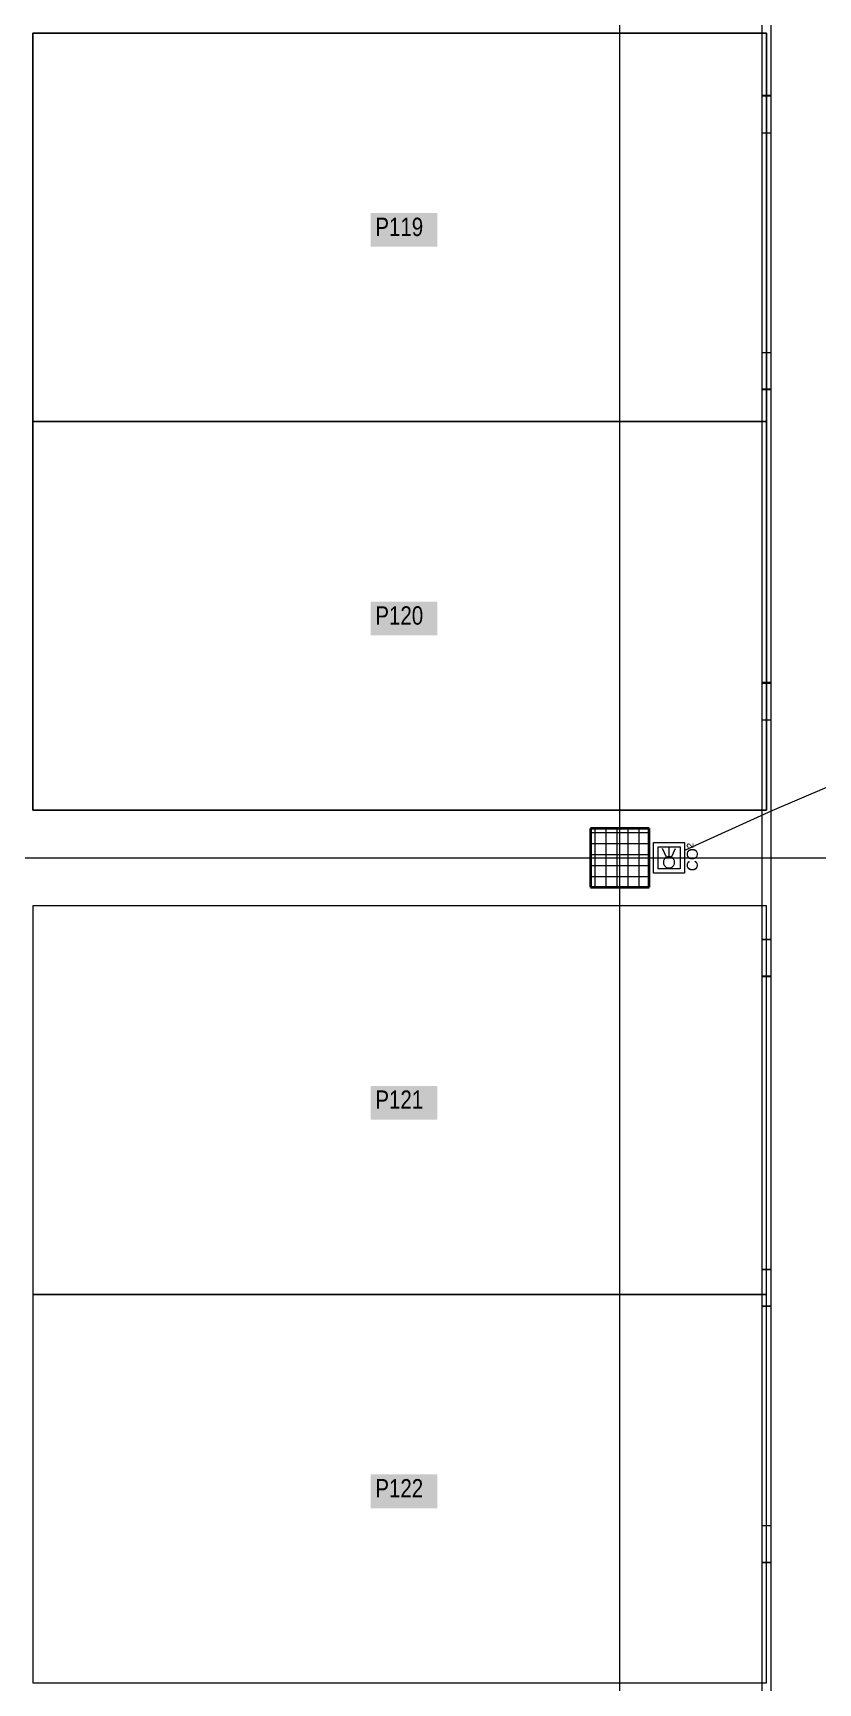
# Model space of a CAD drawing. Extents: x -1067 to 613, y -179 to 712.
# Drawn here: x -385.1 to -278.1, y -12.6 to 212.4 of the extents above; entities that cross this region are included whole.
import ezdxf
from ezdxf.lldxf.tags import DXFTag

# ---------------------------------------------------------------- set-up
doc = ezdxf.new("R2010")
doc.units = 0
doc.layers.get('0').update_dxf_attribs({"lineweight": 13})
for name, color, linetype, lineweight in [('C-PRKG-____-IDEN', 7, 'Continuous', 5), ('C-PRKG-____-OTLN', 7, 'Continuous', 9), ('S-COLS-____-MCUT', 7, 'Continuous', 35), ('S-COLS-____-OTLN', 7, 'Continuous', 9), ('S-GRID-____-OTLN', 7, 'Continuous', 5)]:
    doc.layers.add(name, color=color, linetype=linetype, lineweight=lineweight)
for name, color, linetype, lineweight, true_color in [('EL01_WAN_CO-Anlage', 7, 'Continuous', 13, 0x993300), ('EL01_WAN_Leitung_HLKS', 5, 'Continuous', 13, 0x0000ff), ('EL01_WAN_Leuchten', 7, 'Continuous', 13, 0x0080ff), ('EL01_WAN_Licht', 7, 'Continuous', 13, 0x0080ff)]:
    doc.layers.add(name, color=color, linetype=linetype, lineweight=lineweight, true_color=true_color)
doc.styles.get("Standard").update_dxf_attribs({"font": 'arial.ttf'})
tags = doc.linetypes.add('_Rasterlinie_', pattern=[0.375, 0.2, -0.05, 0.075, -0.05]).pattern_tags.tags
tags[10:11] = [DXFTag(74, 4), DXFTag(75, 0), DXFTag(340, '0'), DXFTag(46, 1.0), DXFTag(50, 0.0), DXFTag(44, 0.0), DXFTag(45, 0.0)]
tags[8:9] = [DXFTag(74, 4), DXFTag(75, 0), DXFTag(340, '0'), DXFTag(46, 1.0), DXFTag(50, 0.0), DXFTag(44, 0.0), DXFTag(45, 0.0)]
tags[6:7] = [DXFTag(74, 4), DXFTag(75, 0), DXFTag(340, '0'), DXFTag(46, 1.0), DXFTag(50, 0.0), DXFTag(44, 0.0), DXFTag(45, 0.0)]
tags[4:5] = [DXFTag(74, 4), DXFTag(75, 0), DXFTag(340, '0'), DXFTag(46, 1.0), DXFTag(50, 0.0), DXFTag(44, 0.0), DXFTag(45, 0.0)]

# ---------------------------------------------------------------- blocks, each defined once
blk = doc.blocks.new('Referenz-A0UJ3194XE', base_point=(-1062.18, -175.86))
at = {"layer": 'C-PRKG-____-IDEN', "color": 7, "linetype": 'Continuous', "ltscale": 0.13, "true_color": 0xffffff}
for points in [[(-339.05, 183.2), (-329.98, 183.2), (-339.05, 187.79)], [(-329.98, 183.2), (-339.05, 187.79), (-329.98, 187.79)], [(-339.05, 130.21), (-329.98, 130.21), (-339.05, 134.81)], [(-329.98, 130.21), (-339.05, 134.81), (-329.98, 134.81)], [(-339.05, 64.19), (-329.98, 64.19), (-339.05, 68.78)], [(-329.98, 64.19), (-339.05, 68.78), (-329.98, 68.78)], [(-339.05, 11.2), (-329.98, 11.2), (-339.05, 15.8)], [(-329.98, 11.2), (-339.05, 15.8), (-329.98, 15.8)]]:
    blk.add_solid(points, dxfattribs=at)
at = {"layer": 'C-PRKG-____-OTLN', "color": 0, "linetype": 'Continuous', "ltscale": 0.13}
for p, q in [((-385.1, 159.37), (-385.1, 212.35)), ((-285.1, 212.35), (-385.1, 212.35)), ((-285.1, 212.35), (-385.1, 212.35)), ((-385.1, 212.35), (-385.1, 159.37)), ((-385.1, 159.37), (-385.1, 212.35)), ((-385.1, 212.35), (-285.1, 212.35)), ((-385.1, 212.35), (-385.1, 212.35)), ((-285.1, 159.37), (-285.1, 212.35)), ((-285.1, 159.37), (-285.1, 212.35)), ((-285.1, 212.35), (-285.1, 159.37)), ((-285.1, 212.35), (-285.1, 212.35)), ((-285.1, 159.37), (-385.1, 159.37)), ((-385.1, 159.37), (-285.1, 159.37)), ((-285.1, 159.37), (-385.1, 159.37)), ((-385.1, 159.37), (-385.1, 159.37)), ((-385.1, 106.38), (-385.1, 159.37)), ((-285.1, 159.37), (-385.1, 159.37)), ((-285.1, 159.37), (-385.1, 159.37)), ((-385.1, 159.37), (-385.1, 106.38)), ((-385.1, 106.38), (-385.1, 159.37)), ((-385.1, 159.37), (-285.1, 159.37)), ((-385.1, 159.37), (-385.1, 159.37)), ((-285.1, 159.37), (-285.1, 159.37)), ((-285.1, 106.38), (-285.1, 159.37)), ((-285.1, 106.38), (-285.1, 159.37)), ((-285.1, 159.37), (-285.1, 106.38)), ((-285.1, 159.37), (-285.1, 159.37)), ((-285.1, 106.38), (-385.1, 106.38)), ((-385.1, 106.38), (-285.1, 106.38)), ((-285.1, 106.38), (-385.1, 106.38)), ((-385.1, 106.38), (-385.1, 106.38)), ((-285.1, 106.38), (-285.1, 106.38)), ((-285.1, 93.34), (-385.1, 93.34)), ((-385.1, 93.34), (-385.1, 40.36)), ((-385.1, 93.34), (-385.1, 93.34)), ((-285.1, 40.36), (-285.1, 93.34)), ((-285.1, 93.34), (-285.1, 93.34)), ((-285.1, 40.36), (-385.1, 40.36)), ((-385.1, 40.36), (-385.1, -12.63)), ((-385.1, 40.36), (-385.1, 40.35)), ((-385.1, 40.36), (-285.1, 40.36)), ((-385.1, 40.36), (-385.1, 40.35)), ((-285.1, -12.63), (-285.1, 40.36)), ((-285.1, 40.35), (-285.1, 40.36)), ((-285.1, 40.36), (-285.1, 40.35)), ((-385.1, -12.63), (-285.1, -12.63)), ((-385.1, -12.63), (-385.1, -12.63)), ((-285.1, -12.63), (-285.1, -12.63))]:
    blk.add_line(p, q, dxfattribs=at)
at = {"layer": 'S-COLS-____-MCUT', "color": 0, "linetype": 'Continuous', "ltscale": 0.35}
for p, q in [((-301.1, 103.88), (-309.1, 103.88)), ((-309.1, 103.88), (-309.1, 95.88)), ((-301.1, 95.88), (-301.1, 103.88)), ((-309.1, 95.88), (-301.1, 95.88))]:
    blk.add_line(p, q, dxfattribs=at)
at = {"layer": 'S-COLS-____-OTLN', "color": 0, "linetype": 'Continuous', "ltscale": 0.13}
for p, q in [((-308.44, 95.88), (-308.44, 103.88)), ((-306.94, 95.88), (-306.94, 103.88)), ((-305.44, 95.88), (-305.44, 103.88)), ((-303.94, 95.88), (-303.94, 103.88)), ((-302.44, 95.88), (-302.44, 103.88)), ((-309.1, 103.34), (-301.1, 103.34)), ((-309.1, 101.84), (-301.1, 101.84)), ((-309.1, 100.34), (-301.1, 100.34)), ((-309.1, 98.84), (-301.1, 98.84)), ((-309.1, 97.34), (-301.1, 97.34))]:
    blk.add_line(p, q, dxfattribs=at)
at = {"layer": 'S-GRID-____-OTLN', "color": 0, "linetype": '_Rasterlinie_', "ltscale": 0.13}
for p, q in [((-305.1, -171.09), (-305.1, 546.38)), ((-1046.54, 99.88), (-144.67, 99.88))]:
    blk.add_line(p, q, dxfattribs=at)
at = {"layer": 'C-PRKG-____-IDEN', "color": 0, "linetype": 'Continuous', "ltscale": 0.13, "char_height": 2.5, "attachment_point": 1}
for s, insert in [('{\\W0.8;\\fArial;P119}', (-338.43, 187.17)), ('{\\W0.8;\\fArial;P120}', (-338.43, 134.18)), ('{\\W0.8;\\fArial;P121}', (-338.43, 68.16)), ('{\\W0.8;\\fArial;P122}', (-338.43, 15.17))]:
    blk.add_mtext(s, dxfattribs=dict(at, insert=insert))
blk = doc.blocks.new('Kabelkanal-A0UJ31LSXE', base_point=(-285.7, 3.76))
at = {"color": 0, "linetype": 'ByBlock', "lineweight": -2, "ltscale": 0.13}
for p, q in [((-285.69, 43.75), (-285.69, 43.78)), ((-285.69, 43.78), (-284.49, 43.78)), ((-285.69, 3.79), (-285.69, 43.78)), ((-285.69, 43.75), (-284.49, 43.75)), ((-285.69, 3.76), (-285.69, 43.75)), ((-284.49, 43.75), (-284.49, 43.78)), ((-284.49, 43.78), (-284.49, 3.79)), ((-284.49, 43.75), (-284.49, 3.76)), ((-285.69, 3.76), (-285.69, 3.79)), ((-284.49, 3.79), (-285.69, 3.79)), ((-284.49, 3.76), (-285.69, 3.76)), ((-284.49, 3.76), (-284.49, 3.79))]:
    blk.add_line(p, q, dxfattribs=at)
blk = doc.blocks.new('Kabelkanal-A0UJ31MQXE', base_point=(-285.7, 163.78))
at = {"color": 0, "linetype": 'ByBlock', "lineweight": -2, "ltscale": 0.13}
for p, q in [((-285.69, 203.77), (-285.69, 203.8)), ((-285.69, 203.8), (-284.49, 203.8)), ((-285.69, 163.81), (-285.69, 203.8)), ((-285.69, 203.77), (-284.49, 203.77)), ((-285.69, 163.78), (-285.69, 203.77)), ((-284.49, 203.77), (-284.49, 203.8)), ((-284.49, 203.8), (-284.49, 163.81)), ((-284.49, 203.77), (-284.49, 163.78)), ((-285.69, 163.78), (-285.69, 163.81)), ((-284.49, 163.81), (-285.69, 163.81)), ((-284.49, 163.78), (-285.69, 163.78)), ((-284.49, 163.78), (-284.49, 163.81))]:
    blk.add_line(p, q, dxfattribs=at)
blk = doc.blocks.new('Deckendose UP-A0UJ31PCXE', base_point=(-299.89, 98.38))
at = {"color": 0, "lineweight": -2}
for p, q in [((-299.89, 98.38), (-299.89, 101.38)), ((-299.89, 101.38), (-296.89, 101.38)), ((-296.89, 101.38), (-296.89, 98.38)), ((-296.89, 98.38), (-299.89, 98.38))]:
    blk.add_line(p, q, dxfattribs=at)
blk = doc.blocks.new('Gasmelder-A0UJ31REXE', base_point=(-300.49, 97.78))
at = {"color": 0, "linetype": 'ByBlock', "lineweight": -2, "ltscale": 0.13}
for p, q in [((-300.49, 97.78), (-300.49, 101.98)), ((-300.49, 101.98), (-296.29, 101.98)), ((-298.39, 100.04), (-298.39, 101.33)), ((-296.29, 101.98), (-296.29, 97.78)), ((-298.72, 99.97), (-299.26, 101.14)), ((-299.15, 99.38), (-299.16, 99.28)), ((-299.16, 99.28), (-299.15, 99.18)), ((-299.13, 99.47), (-299.15, 99.38)), ((-299.15, 99.18), (-299.13, 99.08)), ((-299.1, 99.57), (-299.13, 99.47)), ((-299.13, 99.08), (-299.1, 98.98)), ((-299.05, 99.66), (-299.1, 99.57)), ((-299, 99.74), (-299.05, 99.66)), ((-298.93, 99.81), (-299, 99.74)), ((-298.86, 99.88), (-298.93, 99.81)), ((-298.78, 99.93), (-298.86, 99.88)), ((-298.69, 99.98), (-298.78, 99.93)), ((-298.59, 100.01), (-298.69, 99.98)), ((-298.49, 100.03), (-298.59, 100.01)), ((-298.39, 100.04), (-298.49, 100.03)), ((-298.3, 100.03), (-298.39, 100.04)), ((-298.2, 100.01), (-298.3, 100.03)), ((-298.1, 99.98), (-298.2, 100.01)), ((-298.01, 99.93), (-298.1, 99.98)), ((-298.07, 99.97), (-297.53, 101.14)), ((-297.93, 99.88), (-298.01, 99.93)), ((-297.86, 99.81), (-297.93, 99.88)), ((-297.79, 99.74), (-297.86, 99.81)), ((-297.74, 99.66), (-297.79, 99.74)), ((-297.69, 99.57), (-297.74, 99.66)), ((-297.66, 99.47), (-297.69, 99.57)), ((-297.69, 98.98), (-297.66, 99.08)), ((-297.64, 99.38), (-297.66, 99.47)), ((-297.66, 99.08), (-297.64, 99.18)), ((-297.63, 99.28), (-297.64, 99.38)), ((-297.64, 99.18), (-297.63, 99.28)), ((-296.29, 97.78), (-300.49, 97.78)), ((-299.1, 98.98), (-299.05, 98.9)), ((-299.05, 98.9), (-299, 98.81)), ((-299, 98.81), (-298.93, 98.74)), ((-298.93, 98.74), (-298.86, 98.67)), ((-298.86, 98.67), (-298.78, 98.62)), ((-298.78, 98.62), (-298.69, 98.57)), ((-298.69, 98.57), (-298.59, 98.54)), ((-298.59, 98.54), (-298.49, 98.52)), ((-298.49, 98.52), (-298.39, 98.51)), ((-298.39, 98.51), (-298.3, 98.52)), ((-298.3, 98.52), (-298.2, 98.54)), ((-298.2, 98.54), (-298.1, 98.57)), ((-298.1, 98.57), (-298.01, 98.62)), ((-298.01, 98.62), (-297.93, 98.67)), ((-297.93, 98.67), (-297.86, 98.74)), ((-297.86, 98.74), (-297.79, 98.81)), ((-297.79, 98.81), (-297.74, 98.9)), ((-297.74, 98.9), (-297.69, 98.98))]:
    blk.add_line(p, q, dxfattribs=at)
blk = doc.blocks.new('Bemerkung 1-A0UJ31RGXE', base_point=(-295.97, 98.06))
at = {"color": 0, "lineweight": -2, "insert": (-295.97, 98.06), "char_height": 1.5, "attachment_point": 1, "rotation": 90}
blk.add_mtext('{\\fArial;CO²}', dxfattribs=at)
blk = doc.blocks.new('Kabelkanal-A0UJ31UWXE', base_point=(-285.7, 83.73))
at = {"color": 0, "linetype": 'ByBlock', "lineweight": -2, "ltscale": 0.13}
for p, q in [((-285.69, 123.72), (-285.69, 123.75)), ((-285.69, 123.75), (-284.49, 123.75)), ((-285.69, 83.76), (-285.69, 123.75)), ((-284.49, 123.72), (-284.49, 123.75)), ((-284.49, 123.75), (-284.49, 83.76)), ((-285.69, 123.72), (-284.49, 123.72)), ((-285.69, 83.73), (-285.69, 123.72)), ((-284.49, 123.72), (-284.49, 83.73)), ((-285.69, 83.73), (-285.69, 83.76)), ((-284.49, 83.76), (-285.69, 83.76)), ((-284.49, 83.73), (-285.69, 83.73)), ((-284.49, 83.73), (-284.49, 83.76))]:
    blk.add_line(p, q, dxfattribs=at)
blk = doc.blocks.new('LED-Langfeldleuchte 37W-A0UJ31YOXE', base_point=(-285.7, 168.73))
at = {"color": 0, "linetype": 'ByBlock', "lineweight": -2, "ltscale": 0.13}
for p, q in [((-285.69, 198.72), (-285.69, 198.73)), ((-285.69, 168.73), (-285.69, 198.73)), ((-285.69, 198.73), (-284.49, 198.73)), ((-285.69, 168.73), (-285.69, 198.72)), ((-285.69, 198.72), (-284.49, 198.72)), ((-284.49, 198.72), (-284.49, 198.73)), ((-284.49, 198.73), (-284.49, 168.73)), ((-284.49, 198.72), (-284.49, 168.73)), ((-285.69, 168.73), (-285.69, 168.73)), ((-284.49, 168.73), (-285.69, 168.73)), ((-284.49, 168.73), (-285.69, 168.73)), ((-284.49, 168.73), (-284.49, 168.73))]:
    blk.add_line(p, q, dxfattribs=at)
blk = doc.blocks.new('Kabelkanal-A0UJ323KXE', base_point=(-285.7, -28))
at = {"color": 0, "linetype": 'ByBlock', "lineweight": -2, "ltscale": 0.13}
for p, q in [((-285.69, 3.79), (-285.69, 3.81)), ((-285.69, 3.81), (-284.49, 3.81)), ((-285.69, -27.98), (-285.69, 3.81)), ((-285.69, 3.79), (-284.49, 3.79)), ((-285.69, -28), (-285.69, 3.79)), ((-284.49, 3.79), (-284.49, 3.81)), ((-284.49, 3.81), (-284.49, -27.98)), ((-284.49, 3.79), (-284.49, -28)), ((-285.69, -28), (-285.69, -27.98)), ((-284.49, -27.98), (-285.69, -27.98)), ((-284.49, -28), (-285.69, -28)), ((-284.49, -28), (-284.49, -27.98))]:
    blk.add_line(p, q, dxfattribs=at)
blk = doc.blocks.new('Kabelkanal-A0UJ326OXE', base_point=(-285.7, 203.79))
at = {"color": 0, "linetype": 'ByBlock', "lineweight": -2, "ltscale": 0.13}
for p, q in [((-285.69, 243.79), (-285.69, 243.81)), ((-285.69, 243.81), (-284.49, 243.81)), ((-285.69, 203.82), (-285.69, 243.81)), ((-285.69, 243.79), (-284.49, 243.79)), ((-285.69, 203.79), (-285.69, 243.79)), ((-284.49, 243.79), (-284.49, 243.81)), ((-284.49, 243.81), (-284.49, 203.82)), ((-284.49, 243.79), (-284.49, 203.79)), ((-285.69, 203.79), (-285.69, 203.82)), ((-284.49, 203.82), (-285.69, 203.82)), ((-284.49, 203.79), (-285.69, 203.79)), ((-284.49, 203.79), (-284.49, 203.82))]:
    blk.add_line(p, q, dxfattribs=at)
blk = doc.blocks.new('LED-Langfeldleuchte 37W-A0UJ327AXE', base_point=(-285.7, 8.78))
at = {"color": 0, "linetype": 'ByBlock', "lineweight": -2, "ltscale": 0.13}
for p, q in [((-285.69, 38.77), (-285.69, 38.78)), ((-285.69, 8.78), (-285.69, 38.78)), ((-285.69, 38.78), (-284.49, 38.78)), ((-285.69, 8.78), (-285.69, 38.77)), ((-285.69, 38.77), (-284.49, 38.77)), ((-284.49, 38.77), (-284.49, 38.78)), ((-284.49, 38.78), (-284.49, 8.78)), ((-284.49, 38.77), (-284.49, 8.78)), ((-285.69, 8.78), (-285.69, 8.78)), ((-284.49, 8.78), (-285.69, 8.78)), ((-284.49, 8.78), (-285.69, 8.78)), ((-284.49, 8.78), (-284.49, 8.78))]:
    blk.add_line(p, q, dxfattribs=at)
blk = doc.blocks.new('Kabelkanal-A0UJ3292XE', base_point=(-285.7, 43.72))
at = {"color": 0, "linetype": 'ByBlock', "lineweight": -2, "ltscale": 0.13}
for p, q in [((-285.69, 83.71), (-285.69, 83.74)), ((-285.69, 83.74), (-284.49, 83.74)), ((-285.69, 43.75), (-285.69, 83.74)), ((-285.69, 83.71), (-284.49, 83.71)), ((-285.69, 43.72), (-285.69, 83.71)), ((-284.49, 83.71), (-284.49, 83.74)), ((-284.49, 83.74), (-284.49, 43.75)), ((-284.49, 83.71), (-284.49, 43.72)), ((-285.69, 43.72), (-285.69, 43.75)), ((-284.49, 43.75), (-285.69, 43.75)), ((-284.49, 43.72), (-285.69, 43.72)), ((-284.49, 43.72), (-284.49, 43.75))]:
    blk.add_line(p, q, dxfattribs=at)
blk = doc.blocks.new('LED-Langfeldleuchte 37W-A0UJ3298XE', base_point=(-285.7, 88.72))
at = {"color": 0, "linetype": 'ByBlock', "lineweight": -2, "ltscale": 0.13}
for p, q in [((-285.69, 118.72), (-285.69, 118.72)), ((-285.69, 88.72), (-285.69, 118.72)), ((-285.69, 118.72), (-284.49, 118.72)), ((-285.69, 88.73), (-285.69, 118.72)), ((-285.69, 118.72), (-284.49, 118.72)), ((-284.49, 118.72), (-284.49, 118.72)), ((-284.49, 118.72), (-284.49, 88.72)), ((-284.49, 118.72), (-284.49, 88.73)), ((-285.69, 88.72), (-285.69, 88.73)), ((-284.49, 88.73), (-285.69, 88.73)), ((-284.49, 88.72), (-285.69, 88.72)), ((-284.49, 88.72), (-284.49, 88.73))]:
    blk.add_line(p, q, dxfattribs=at)
blk = doc.blocks.new('Leitung-A0UJ32BCXE', base_point=(-296.29, 100.86))
at = {"color": 0, "linetype": 'ByBlock', "lineweight": -2, "ltscale": 0.13}
for p, q in [((-114.82, 144.7), (-136.65, 143.61)), ((-93.01, 144.77), (-114.82, 144.7)), ((-136.65, 143.61), (-158.43, 141.49)), ((-158.43, 141.49), (-180.08, 138.3)), ((-180.08, 138.3), (-201.53, 134.03)), ((-201.53, 134.03), (-222.71, 128.67)), ((-222.71, 128.67), (-235.3, 124.92)), ((-235.3, 124.92), (-247.76, 120.78)), ((-247.76, 120.78), (-260.09, 116.28)), ((-260.09, 116.28), (-272.29, 111.45)), ((-272.29, 111.45), (-284.36, 106.3)), ((-284.36, 106.3), (-296.29, 100.86))]:
    blk.add_line(p, q, dxfattribs=at)
blk = doc.blocks.new('Kabelkanal-A0UJ32C4XE', base_point=(-285.7, 123.77))
at = {"color": 0, "linetype": 'ByBlock', "lineweight": -2, "ltscale": 0.13}
for p, q in [((-285.69, 163.76), (-285.69, 163.79)), ((-285.69, 163.79), (-284.49, 163.79)), ((-285.69, 123.8), (-285.69, 163.79)), ((-285.69, 163.76), (-284.49, 163.76)), ((-285.69, 123.77), (-285.69, 163.76)), ((-284.49, 163.76), (-284.49, 163.79)), ((-284.49, 163.79), (-284.49, 123.8)), ((-284.49, 163.76), (-284.49, 123.77)), ((-285.69, 123.77), (-285.69, 123.8)), ((-284.49, 123.8), (-285.69, 123.8)), ((-284.49, 123.77), (-285.69, 123.77)), ((-284.49, 123.77), (-284.49, 123.8))]:
    blk.add_line(p, q, dxfattribs=at)

msp = doc.modelspace()

# ---------------------------------------------------------------- block references
at = {"color": 9, "lineweight": 25, "ltscale": 0.25, "true_color": 0xc0c0c0}
msp.add_blockref('Referenz-A0UJ3194XE', (-1062.18, -175.86), dxfattribs=at)
at = {"layer": 'EL01_WAN_CO-Anlage', "ltscale": 0.13}
for name, p in [('Gasmelder-A0UJ31REXE', (-300.49, 97.78)), ('Bemerkung 1-A0UJ31RGXE', (-295.97, 98.06))]:
    msp.add_blockref(name, p, dxfattribs=at)
at = {"layer": 'EL01_WAN_Leitung_HLKS', "ltscale": 0.13}
msp.add_blockref('Leitung-A0UJ32BCXE', (-296.29, 100.86), dxfattribs=at)
at = {"layer": 'EL01_WAN_Leuchten', "ltscale": 0.13}
for name, p in [('Kabelkanal-A0UJ326OXE', (-285.7, 203.79)), ('Kabelkanal-A0UJ31MQXE', (-285.7, 163.78)), ('LED-Langfeldleuchte 37W-A0UJ31YOXE', (-285.7, 168.73)), ('Kabelkanal-A0UJ32C4XE', (-285.7, 123.77)), ('Kabelkanal-A0UJ31UWXE', (-285.7, 83.73)), ('LED-Langfeldleuchte 37W-A0UJ3298XE', (-285.7, 88.72)), ('Kabelkanal-A0UJ3292XE', (-285.7, 43.72)), ('Kabelkanal-A0UJ31LSXE', (-285.7, 3.76)), ('LED-Langfeldleuchte 37W-A0UJ327AXE', (-285.7, 8.78)), ('Kabelkanal-A0UJ323KXE', (-285.7, -28))]:
    msp.add_blockref(name, p, dxfattribs=at)
at = {"layer": 'EL01_WAN_Licht', "linetype": 'Continuous', "ltscale": 0.13}
msp.add_blockref('Deckendose UP-A0UJ31PCXE', (-299.89, 98.38), dxfattribs=at)

doc.saveas('drawing.dxf')
